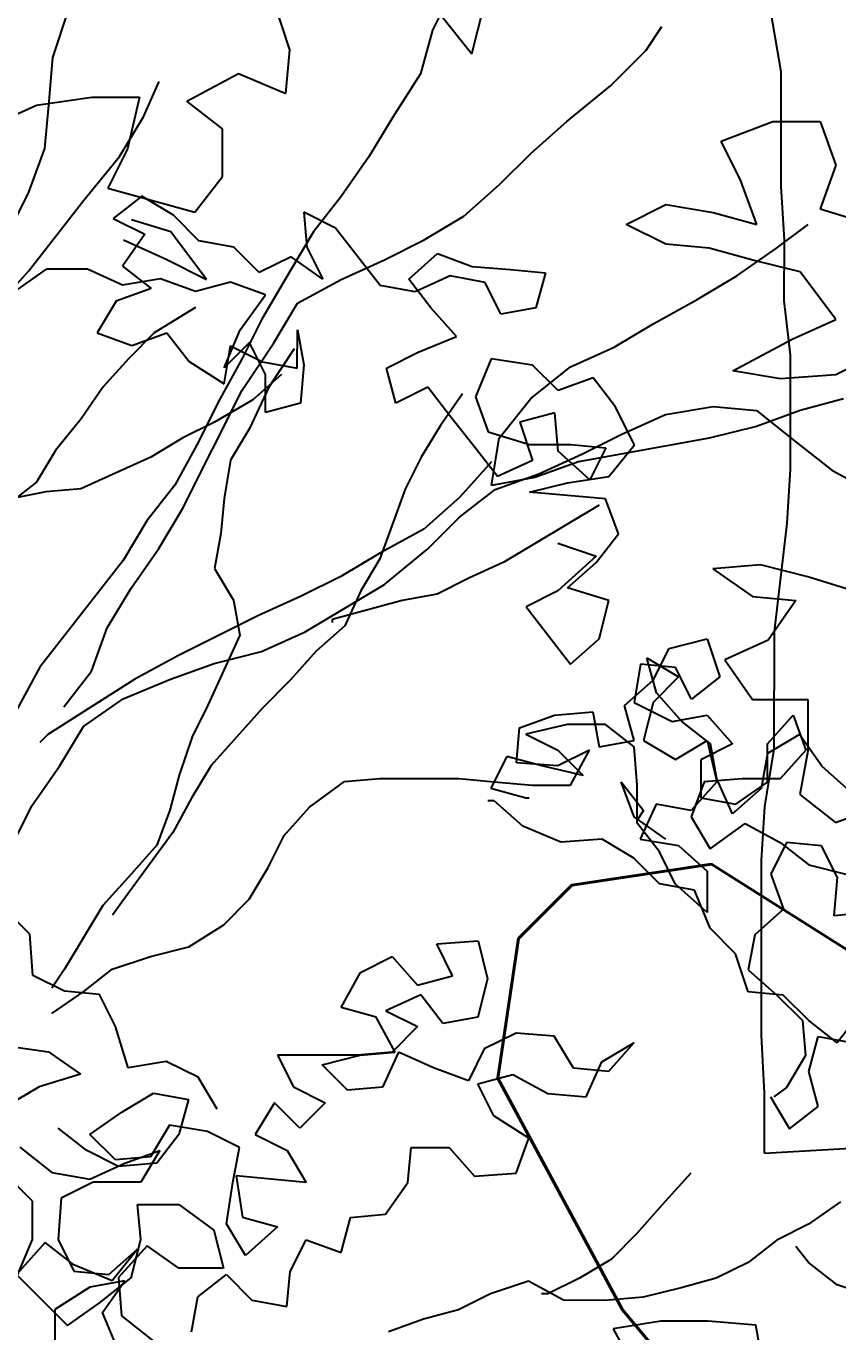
# Model space of a CAD drawing. Header units: millimetres. Extents: x 684983 to 685377, y 990360 to 990509.
# Drawn here: x 685049.568 to 685049.936, y 990436.272 to 990436.864 of the extents above; entities that cross this region are included whole.
import ezdxf

# ---------------------------------------------------------------- set-up
doc = ezdxf.new("R2010")
doc.units = ezdxf.units.MM
doc.layers.add('GRID LEVELS', color=7, linetype='Continuous', lineweight=13)
doc.layers.add('JACK  FRUIT TREE', color=7, linetype='Continuous')
doc.layers.add('TEAK', color=7, linetype='Continuous')
doc.styles.get("Standard").update_dxf_attribs({"font": 'RomanS'})

# ---------------------------------------------------------------- blocks, each defined once
blk = doc.blocks.new('JT')
for p, q in [((0.36, 1.90035, 157.72663), (0.34801, 1.87643, 157.72663)), ((0.23795, 1.88251, 157.72663), (0.23315, 1.86816, 157.72663)), ((0.34801, 1.87643, 157.72663), (0.34441, 1.86327, 157.72663)), ((0.41262, 1.87039, 157.72663), (0.41741, 1.87756, 157.72663)), ((0.23315, 1.86816, 157.72663), (0.23194, 1.85381, 157.72663)), ((0.40184, 1.85963, 157.72663), (0.41262, 1.87039, 157.72663)), ((0.34441, 1.86327, 157.72663), (0.33603, 1.85012, 157.72663)), ((0.26065, 1.85019, 157.72663), (0.26544, 1.86095, 157.72663)), ((0.38867, 1.84888, 157.72663), (0.40184, 1.85963, 157.72663)), ((0.23194, 1.85381, 157.72663), (0.23073, 1.84065, 157.72663)), ((0.25346, 1.83823, 157.72663), (0.26065, 1.85019, 157.72663)), ((0.33603, 1.85012, 157.72663), (0.32884, 1.83816, 157.72663)), ((0.37789, 1.83931, 157.72663), (0.38867, 1.84888, 157.72663)), ((0.23073, 1.84065, 157.72663), (0.22593, 1.82749, 157.72663)), ((0.36831, 1.82975, 157.72663), (0.37789, 1.83931, 157.72663)), ((0.24268, 1.82508, 157.72663), (0.25346, 1.83823, 157.72663)), ((0.32884, 1.83816, 157.72663), (0.32045, 1.82621, 157.72663)), ((0.22593, 1.82749, 157.72663), (0.21994, 1.81553, 157.72663)), ((0.35753, 1.82019, 157.72663), (0.36831, 1.82975, 157.72663)), ((0.22591, 1.80356, 157.72663), (0.24268, 1.82508, 157.72663)), ((0.32045, 1.82621, 157.72663), (0.31207, 1.81545, 157.72663)), ((0.34556, 1.81302, 157.72663), (0.35753, 1.82019, 157.72663)), ((0.31207, 1.81545, 157.72663), (0.30488, 1.80349, 157.72663)), ((0.33359, 1.80705, 157.72663), (0.34556, 1.81302, 157.72663)), ((0.21513, 1.7916, 157.72663), (0.22591, 1.80356, 157.72663)), ((0.30488, 1.80349, 157.72663), (0.29649, 1.78914, 157.72663)), ((0.32043, 1.80108, 157.72663), (0.33359, 1.80705, 157.72663)), ((0.30726, 1.79391, 157.72663), (0.32043, 1.80108, 157.72663)), ((0.30007, 1.78196, 157.72663), (0.30726, 1.79391, 157.72663)), ((0.29649, 1.78914, 157.72663), (0.29049, 1.77718, 157.72663)), ((0.29049, 1.76761, 157.72663), (0.30007, 1.78196, 157.72663)), ((0.29049, 1.77718, 157.72663), (0.2833, 1.76402, 157.72663)), ((0.27251, 1.73173, 157.72663), (0.29049, 1.76761, 157.72663)), ((0.2833, 1.76402, 157.72663), (0.27731, 1.75206, 157.72663)), ((0.40533, 1.75434, 157.72663), (0.4185, 1.76031, 157.72663)), ((0.4185, 1.76031, 157.72663), (0.43286, 1.76269, 157.72663)), ((0.43286, 1.76269, 157.72663), (0.44602, 1.76148, 157.72663)), ((0.44602, 1.76148, 157.72663), (0.45797, 1.7519, 157.72663)), ((0.27731, 1.75206, 157.72663), (0.27012, 1.73891, 157.72663)), ((0.39336, 1.74837, 157.72663), (0.40533, 1.75434, 157.72663)), ((0.3802, 1.7424, 157.72663), (0.39336, 1.74837, 157.72663)), ((0.45797, 1.7519, 157.72663), (0.46874, 1.74351, 157.72663)), ((0.36584, 1.746, 157.72663), (0.35626, 1.73524, 157.72663)), ((0.36703, 1.73763, 157.72663), (0.3802, 1.7424, 157.72663)), ((0.46874, 1.74351, 157.72663), (0.48189, 1.73632, 157.72663)), ((0.27012, 1.73891, 157.72663), (0.26173, 1.72815, 157.72663)), ((0.35626, 1.72926, 157.72663), (0.36703, 1.73763, 157.72663)), ((0.35626, 1.73524, 157.72663), (0.34548, 1.72568, 157.72663)), ((0.26532, 1.71977, 157.72663), (0.27251, 1.73173, 157.72663)), ((0.34667, 1.7197, 157.72663), (0.35626, 1.72926, 157.72663)), ((0.26173, 1.72815, 157.72663), (0.25454, 1.71619, 157.72663)), ((0.34548, 1.72568, 157.72663), (0.33232, 1.71851, 157.72663)), ((0.25693, 1.70781, 157.72663), (0.26532, 1.71977, 157.72663)), ((0.33232, 1.71851, 157.72663), (0.32035, 1.71135, 157.72663)), ((0.3335, 1.70894, 157.72663), (0.34667, 1.7197, 157.72663)), ((0.25454, 1.71619, 157.72663), (0.22939, 1.68391, 157.72663)), ((0.32035, 1.71135, 157.72663), (0.30838, 1.70537, 157.72663)), ((0.30956, 1.69461, 157.72663), (0.3335, 1.70894, 157.72663)), ((0.24974, 1.69586, 157.72663), (0.25693, 1.70781, 157.72663)), ((0.30838, 1.70537, 157.72663), (0.29521, 1.6994, 157.72663)), ((0.29521, 1.6994, 157.72663), (0.27127, 1.68746, 157.72663)), ((0.24494, 1.6827, 157.72663), (0.24974, 1.69586, 157.72663)), ((0.2964, 1.68864, 157.72663), (0.30956, 1.69461, 157.72663)), ((0.27127, 1.68746, 157.72663), (0.2581, 1.6803, 157.72663)), ((0.26887, 1.68029, 157.72663), (0.28203, 1.68506, 157.72663)), ((0.28203, 1.68506, 157.72663), (0.2964, 1.68864, 157.72663)), ((0.22939, 1.68391, 157.72663), (0.2222, 1.67076, 157.72663)), ((0.23656, 1.67194, 157.72663), (0.24494, 1.6827, 157.72663)), ((0.2581, 1.6803, 157.72663), (0.23176, 1.66357, 157.72663)), ((0.25451, 1.67432, 157.72663), (0.26887, 1.68029, 157.72663)), ((0.24253, 1.66595, 157.72663), (0.25451, 1.67432, 157.72663)), ((0.23534, 1.65399, 157.72663), (0.24253, 1.66595, 157.72663)), ((0.23176, 1.66357, 157.72663), (0.22937, 1.66118, 157.72663)), ((0.22696, 1.64204, 157.72663), (0.23534, 1.65399, 157.72663)), ((0.22096, 1.63008, 157.72663), (0.22696, 1.64204, 157.72663))]:
    blk.add_line(p, q)
at = {"color": 3}
for p, q in [((0.30494, 1.87049, 157.72663), (0.30016, 1.88485, 157.72663)), ((0.35997, 1.86924, 157.72663), (0.36358, 1.8836, 157.72663)), ((0.35041, 1.88122, 157.72663), (0.35997, 1.86924, 157.72663)), ((0.30373, 1.85733, 157.72663), (0.30494, 1.87049, 157.72663)), ((0.27381, 1.85496, 157.72663), (0.28938, 1.86332, 157.72663)), ((0.28938, 1.86332, 157.72663), (0.30373, 1.85733, 157.72663)), ((0.22835, 1.85381, 157.72663), (0.2451, 1.85619, 157.72663)), ((0.2451, 1.85619, 157.72663), (0.25946, 1.85617, 157.72663)), ((0.25946, 1.85617, 157.72663), (0.25585, 1.84062, 157.72663)), ((0.28458, 1.84658, 157.72663), (0.27381, 1.85496, 157.72663)), ((0.21518, 1.84784, 157.72663), (0.22835, 1.85381, 157.72663)), ((0.43533, 1.84285, 157.72663), (0.45088, 1.84882, 157.72663)), ((0.45088, 1.84882, 157.72663), (0.46524, 1.84881, 157.72663)), ((0.46524, 1.84881, 157.72663), (0.47002, 1.83564, 157.72663)), ((0.28456, 1.83222, 157.72663), (0.28458, 1.84658, 157.72663)), ((0.4413, 1.83088, 157.72663), (0.43533, 1.84285, 157.72663)), ((0.25585, 1.84062, 157.72663), (0.24986, 1.82866, 157.72663)), ((0.47002, 1.83564, 157.72663), (0.46522, 1.82248, 157.72663)), ((0.27618, 1.82146, 157.72663), (0.28456, 1.83222, 157.72663)), ((0.24986, 1.82866, 157.72663), (0.27618, 1.82146, 157.72663)), ((0.44607, 1.81772, 157.72663), (0.4413, 1.83088, 157.72663)), ((0.40659, 1.81775, 157.72663), (0.41856, 1.82372, 157.72663)), ((0.41856, 1.82372, 157.72663), (0.43291, 1.82132, 157.72663)), ((0.43291, 1.82132, 157.72663), (0.44607, 1.81772, 157.72663)), ((0.46522, 1.82248, 157.72663), (0.48077, 1.81768, 157.72663)), ((0.26899, 1.81548, 157.72663), (0.25703, 1.81909, 157.72663)), ((0.27975, 1.80112, 157.72663), (0.26899, 1.81548, 157.72663)), ((0.41855, 1.81176, 157.72663), (0.40659, 1.81775, 157.72663)), ((0.45205, 1.81053, 157.72663), (0.46162, 1.8177, 157.72663)), ((0.25463, 1.81311, 157.72663), (0.26779, 1.80711, 157.72663)), ((0.43171, 1.81055, 157.72663), (0.41855, 1.81176, 157.72663)), ((0.44486, 1.80695, 157.72663), (0.43171, 1.81055, 157.72663)), ((0.44007, 1.80217, 157.72663), (0.45205, 1.81053, 157.72663)), ((0.26779, 1.80711, 157.72663), (0.27975, 1.80112, 157.72663)), ((0.45922, 1.80335, 157.72663), (0.44486, 1.80695, 157.72663)), ((0.46997, 1.78898, 157.72663), (0.45922, 1.80335, 157.72663)), ((0.4281, 1.795, 157.72663), (0.44007, 1.80217, 157.72663)), ((0.41494, 1.78783, 157.72663), (0.4281, 1.795, 157.72663)), ((0.40296, 1.78066, 157.72663), (0.41494, 1.78783, 157.72663)), ((0.45681, 1.78301, 157.72663), (0.46997, 1.78898, 157.72663)), ((0.3898, 1.77469, 157.72663), (0.40296, 1.78066, 157.72663)), ((0.43885, 1.77345, 157.72663), (0.45681, 1.78301, 157.72663)), ((0.48193, 1.7782, 157.72663), (0.46996, 1.77223, 157.72663)), ((0.37782, 1.76513, 157.72663), (0.3898, 1.77469, 157.72663)), ((0.45321, 1.77105, 157.72663), (0.43885, 1.77345, 157.72663)), ((0.46996, 1.77223, 157.72663), (0.45321, 1.77105, 157.72663)), ((0.36824, 1.75318, 157.72663), (0.37782, 1.76513, 157.72663)), ((0.47234, 1.76505, 157.72663), (0.45918, 1.76147, 157.72663)), ((0.45918, 1.76147, 157.72663), (0.44601, 1.7567, 157.72663)), ((0.44601, 1.7567, 157.72663), (0.43165, 1.75312, 157.72663)), ((0.36584, 1.73882, 157.72663), (0.36824, 1.75318, 157.72663)), ((0.43165, 1.75312, 157.72663), (0.39216, 1.74598, 157.72663)), ((0.39216, 1.74598, 157.72663), (0.379, 1.7412, 157.72663)), ((0.379, 1.7412, 157.72663), (0.36584, 1.73882, 157.72663)), ((0.44717, 1.71482, 157.72663), (0.43281, 1.71364, 157.72663)), ((0.43281, 1.71364, 157.72663), (0.44477, 1.70525, 157.72663)), ((0.46153, 1.71122, 157.72663), (0.44717, 1.71482, 157.72663)), ((0.47708, 1.70642, 157.72663), (0.46153, 1.71122, 157.72663)), ((0.44477, 1.70525, 157.72663), (0.45793, 1.70404, 157.72663)), ((0.45793, 1.70404, 157.72663), (0.44954, 1.69208, 157.72663)), ((0.44954, 1.69208, 157.72663), (0.43638, 1.68611, 157.72663)), ((0.43638, 1.68611, 157.72663), (0.44474, 1.67414, 157.72663)), ((0.44474, 1.67414, 157.72663), (0.46149, 1.67413, 157.72663)), ((0.46149, 1.67413, 157.72663), (0.46148, 1.65857, 157.72663)), ((0.46148, 1.65857, 157.72663), (0.45907, 1.64541, 157.72663)), ((0.45907, 1.64541, 157.72663), (0.46983, 1.63703, 157.72663)), ((0.46983, 1.63703, 157.72663), (0.483, 1.6418, 157.72663)), ((0.41705, 1.48632, 157.72663), (0.40269, 1.48394, 157.72663)), ((0.40269, 1.48394, 157.72663), (0.40986, 1.47078, 157.72663)), ((0.43141, 1.48631, 157.72663), (0.41705, 1.48632, 157.72663)), ((0.44577, 1.4851, 157.72663), (0.43141, 1.48631, 157.72663)), ((0.44815, 1.47194, 157.72663), (0.44577, 1.4851, 157.72663))]:
    blk.add_line(p, q, dxfattribs=at)
blk = doc.blocks.new('A$C25655A80')
at = {"color": 62}
for p, q in [((0.33061, 2.01266), (0.32195, 2.00594)), ((0.34022, 2.00689), (0.33061, 2.01266)), ((0.32195, 2.00594), (0.33156, 2.00113)), ((0.3479, 1.99919), (0.34022, 2.00689)), ((0.37963, 2.00781), (0.38058, 1.99724)), ((0.38924, 2.003), (0.37963, 2.00781)), ((0.33156, 2.00113), (0.32482, 1.99152)), ((0.40268, 1.98568), (0.38924, 2.003)), ((0.35847, 1.99726), (0.3479, 1.99919)), ((0.36615, 1.98956), (0.35847, 1.99726)), ((0.38058, 1.99724), (0.38538, 1.98762)), ((0.37577, 1.99436), (0.36615, 1.98956)), ((0.38538, 1.98762), (0.37577, 1.99436)), ((0.41133, 1.9876), (0.41999, 1.99528)), ((0.41999, 1.99528), (0.43056, 1.99142)), ((0.30175, 1.99058), (0.29213, 1.98386)), ((0.31425, 1.99057), (0.30175, 1.99058)), ((0.32482, 1.98575), (0.31425, 1.99057)), ((0.32482, 1.99152), (0.33347, 1.98478)), ((0.43056, 1.99142), (0.4421, 1.99045)), ((0.4421, 1.99045), (0.45267, 1.98948)), ((0.45267, 1.98948), (0.44978, 1.97891)), ((0.33635, 1.98766), (0.32482, 1.98575)), ((0.34692, 1.98381), (0.33635, 1.98766)), ((0.3575, 1.98668), (0.34692, 1.98381)), ((0.36807, 1.98283), (0.3575, 1.98668)), ((0.41325, 1.98375), (0.40268, 1.98568)), ((0.41806, 1.97894), (0.41133, 1.9876)), ((0.42383, 1.98855), (0.41325, 1.98375)), ((0.4344, 1.98661), (0.42383, 1.98855)), ((0.4392, 1.977), (0.4344, 1.98661)), ((0.32289, 1.98095), (0.31711, 1.97134)), ((0.33347, 1.98478), (0.32289, 1.98095)), ((0.36037, 1.97226), (0.36807, 1.98283)), ((0.34692, 1.979), (0.33441, 1.97132)), ((0.42574, 1.97028), (0.41806, 1.97894)), ((0.44978, 1.97891), (0.4392, 1.977)), ((0.31711, 1.97134), (0.32768, 1.96749)), ((0.33441, 1.97132), (0.32672, 1.96364)), ((0.32768, 1.96749), (0.33826, 1.97132)), ((0.33826, 1.97132), (0.34498, 1.96266)), ((0.35555, 1.96073), (0.36037, 1.97226)), ((0.37766, 1.96071), (0.37767, 1.97225)), ((0.37767, 1.97225), (0.37959, 1.96167)), ((0.4142, 1.96548), (0.42574, 1.97028)), ((0.36325, 1.96841), (0.35555, 1.96073)), ((0.35555, 1.95592), (0.35748, 1.96746)), ((0.35748, 1.96746), (0.36709, 1.96264)), ((0.36805, 1.9588), (0.36325, 1.96841)), ((0.37671, 1.96648), (0.36901, 1.95495)), ((0.40458, 1.96069), (0.4142, 1.96548)), ((0.32672, 1.96364), (0.31902, 1.955)), ((0.34498, 1.96266), (0.35555, 1.95592)), ((0.36709, 1.96264), (0.37766, 1.96071)), ((0.37959, 1.96167), (0.37862, 1.95014)), ((0.43631, 1.96354), (0.43149, 1.95201)), ((0.4488, 1.96161), (0.43631, 1.96354)), ((0.45648, 1.95391), (0.4488, 1.96161)), ((0.37286, 1.95879), (0.3642, 1.95111)), ((0.36804, 1.94726), (0.36805, 1.9588)), ((0.40745, 1.95011), (0.40458, 1.96069)), ((0.46706, 1.95774), (0.45648, 1.95391)), ((0.47378, 1.94909), (0.46706, 1.95774)), ((0.31902, 1.955), (0.31228, 1.94539)), ((0.36901, 1.95495), (0.36323, 1.94246)), ((0.41707, 1.95491), (0.40745, 1.95011)), ((0.42379, 1.94625), (0.41707, 1.95491)), ((0.3642, 1.95111), (0.35266, 1.94439)), ((0.37862, 1.95014), (0.36804, 1.94726)), ((0.42764, 1.95297), (0.42091, 1.94337)), ((0.43149, 1.95201), (0.43532, 1.94143)), ((0.43147, 1.93663), (0.42379, 1.94625)), ((0.45552, 1.94718), (0.44494, 1.94431)), ((0.45647, 1.93564), (0.45552, 1.94718)), ((0.47954, 1.93755), (0.47378, 1.94909)), ((0.31228, 1.94539), (0.30458, 1.93578)), ((0.35266, 1.94439), (0.34304, 1.93959)), ((0.36323, 1.94246), (0.35745, 1.93285)), ((0.42091, 1.94337), (0.41513, 1.93376)), ((0.44494, 1.94431), (0.44877, 1.93277)), ((0.34304, 1.93959), (0.33342, 1.93383)), ((0.43532, 1.94143), (0.44782, 1.93757)), ((0.44782, 1.93757), (0.46031, 1.93756)), ((0.46031, 1.93756), (0.47089, 1.93659)), ((0.47184, 1.92794), (0.47954, 1.93755)), ((0.30458, 1.93578), (0.29881, 1.92618)), ((0.33342, 1.93383), (0.31226, 1.92424)), ((0.41513, 1.93376), (0.41031, 1.92415)), ((0.4382, 1.92797), (0.43147, 1.93663)), ((0.46607, 1.92698), (0.45647, 1.93564)), ((0.47089, 1.93659), (0.46607, 1.92698)), ((0.35745, 1.93285), (0.35552, 1.92132)), ((0.44877, 1.93277), (0.4382, 1.92797)), ((0.29881, 1.92618), (0.29015, 1.91945)), ((0.4478, 1.92316), (0.45934, 1.92603)), ((0.45934, 1.92603), (0.47184, 1.92794)), ((0.30169, 1.92329), (0.29207, 1.92138)), ((0.31226, 1.92424), (0.30169, 1.92329)), ((0.41031, 1.92415), (0.4026, 1.90301)), ((0.47087, 1.92121), (0.4478, 1.92316)), ((0.35552, 1.92132), (0.35455, 1.91074)), ((0.46895, 1.91929), (0.44009, 1.90201)), ((0.47471, 1.91063), (0.47087, 1.92121)), ((0.35455, 1.91074), (0.35261, 1.90017)), ((0.46797, 1.90199), (0.47471, 1.91063)), ((0.45644, 1.90777), (0.46797, 1.90391)), ((0.4026, 1.90301), (0.39683, 1.8934)), ((0.44009, 1.90201), (0.42952, 1.89722)), ((0.46797, 1.90391), (0.45643, 1.89335)), ((0.45931, 1.89431), (0.46797, 1.90199)), ((0.35261, 1.90017), (0.35837, 1.89055)), ((0.42952, 1.89722), (0.4199, 1.89242)), ((0.47181, 1.89045), (0.45931, 1.89431)), ((0.35837, 1.89055), (0.36029, 1.87998)), ((0.40932, 1.89051), (0.38817, 1.88476)), ((0.39683, 1.8934), (0.39201, 1.88283)), ((0.4199, 1.89242), (0.40932, 1.89051)), ((0.45643, 1.89335), (0.44681, 1.88855)), ((0.46891, 1.87892), (0.47181, 1.89045)), ((0.44681, 1.88855), (0.46025, 1.87123)), ((0.39201, 1.88283), (0.38335, 1.87515)), ((0.38817, 1.88476), (0.38817, 1.8838)), ((0.36029, 1.87998), (0.35065, 1.85884)), ((0.46025, 1.87123), (0.46891, 1.87892)), ((0.49006, 1.87601), (0.5016, 1.87889)), ((0.5016, 1.87889), (0.50543, 1.86735)), ((0.38335, 1.87515), (0.37565, 1.8665)), ((0.48524, 1.8664), (0.49006, 1.87601)), ((0.4814, 1.87121), (0.47947, 1.85968)), ((0.49198, 1.87024), (0.4814, 1.87121)), ((0.48333, 1.87314), (0.49293, 1.86736)), ((0.4862, 1.86256), (0.48333, 1.87314)), ((0.37565, 1.8665), (0.367, 1.85786)), ((0.49293, 1.86736), (0.48524, 1.85968)), ((0.49677, 1.86063), (0.49198, 1.87024)), ((0.50543, 1.86735), (0.49677, 1.86063)), ((0.47658, 1.85872), (0.48524, 1.8664)), ((0.49388, 1.8539), (0.4862, 1.86256)), ((0.35065, 1.85884), (0.34584, 1.84923)), ((0.47946, 1.84814), (0.47658, 1.85872)), ((0.47947, 1.85968), (0.491, 1.8539)), ((0.48524, 1.85968), (0.48234, 1.84814)), ((0.367, 1.85786), (0.3516, 1.84057)), ((0.44486, 1.85202), (0.45543, 1.85586)), ((0.45543, 1.85586), (0.46697, 1.85681)), ((0.46697, 1.85681), (0.46888, 1.84623)), ((0.491, 1.8539), (0.50158, 1.85582)), ((0.50158, 1.85582), (0.50926, 1.84716)), ((0.51983, 1.84715), (0.52753, 1.85579)), ((0.52753, 1.85579), (0.53137, 1.84521)), ((0.44388, 1.84145), (0.44486, 1.85202)), ((0.45928, 1.85297), (0.44678, 1.8501)), ((0.47081, 1.85296), (0.45928, 1.85297)), ((0.47946, 1.84622), (0.47081, 1.85296)), ((0.50253, 1.84716), (0.49388, 1.8539)), ((0.34584, 1.84923), (0.34198, 1.8377)), ((0.44678, 1.8501), (0.45638, 1.84528)), ((0.46888, 1.84623), (0.47946, 1.84814)), ((0.48234, 1.84814), (0.49195, 1.84237)), ((0.49195, 1.84237), (0.50157, 1.84812)), ((0.50926, 1.84716), (0.49964, 1.84236)), ((0.50157, 1.84812), (0.50444, 1.83563)), ((0.50444, 1.83659), (0.50253, 1.84716)), ((0.51982, 1.83561), (0.51983, 1.84715)), ((0.52945, 1.85002), (0.51983, 1.84426)), ((0.53617, 1.8404), (0.52945, 1.85002)), ((0.441, 1.84337), (0.43619, 1.83376)), ((0.45157, 1.84048), (0.441, 1.84337)), ((0.45638, 1.84528), (0.46407, 1.83758)), ((0.466, 1.84527), (0.45638, 1.84048)), ((0.46022, 1.8347), (0.466, 1.84527)), ((0.48041, 1.83469), (0.47946, 1.84622)), ((0.51983, 1.84426), (0.5179, 1.83369)), ((0.53137, 1.84521), (0.52367, 1.83657)), ((0.3516, 1.84057), (0.34582, 1.83096)), ((0.45638, 1.84048), (0.44388, 1.84145)), ((0.46407, 1.83758), (0.45157, 1.84048)), ((0.49964, 1.84236), (0.49963, 1.83082)), ((0.54481, 1.8327), (0.53617, 1.8404)), ((0.34198, 1.8377), (0.33909, 1.82712)), ((0.38139, 1.82805), (0.39197, 1.83573)), ((0.39197, 1.83573), (0.40254, 1.83668)), ((0.40254, 1.83668), (0.42658, 1.83666)), ((0.42658, 1.83666), (0.43715, 1.83569)), ((0.43715, 1.83569), (0.44868, 1.83471)), ((0.4756, 1.83565), (0.48232, 1.82699)), ((0.47944, 1.82507), (0.4756, 1.83565)), ((0.50444, 1.83563), (0.49674, 1.82698)), ((0.5006, 1.83563), (0.49674, 1.82506)), ((0.51213, 1.83658), (0.5006, 1.83563)), ((0.50924, 1.82601), (0.50444, 1.83659)), ((0.5102, 1.82889), (0.51982, 1.83561)), ((0.52367, 1.83657), (0.51213, 1.83658)), ((0.34582, 1.83096), (0.34004, 1.82039)), ((0.43619, 1.83376), (0.44676, 1.83087)), ((0.44868, 1.83471), (0.46022, 1.8347)), ((0.4804, 1.82315), (0.48041, 1.83469)), ((0.5179, 1.83369), (0.50924, 1.82601)), ((0.33909, 1.82712), (0.33523, 1.81655)), ((0.37369, 1.8194), (0.38139, 1.82805)), ((0.43714, 1.82992), (0.43522, 1.82992)), ((0.44579, 1.82222), (0.43714, 1.82992)), ((0.44676, 1.83087), (0.44772, 1.83087)), ((0.48617, 1.82891), (0.48135, 1.81834)), ((0.49674, 1.82698), (0.48617, 1.82891)), ((0.49963, 1.83082), (0.5102, 1.82889)), ((0.48904, 1.81834), (0.47944, 1.82507)), ((0.48232, 1.82699), (0.4804, 1.82411)), ((0.48712, 1.81449), (0.4804, 1.82315)), ((0.49674, 1.82506), (0.5025, 1.81544)), ((0.5025, 1.81544), (0.51308, 1.82312)), ((0.51308, 1.82312), (0.52365, 1.81734)), ((0.34004, 1.82039), (0.32464, 1.79926)), ((0.36887, 1.80979), (0.37369, 1.8194)), ((0.45732, 1.8174), (0.44579, 1.82222)), ((0.33523, 1.81655), (0.32754, 1.80791)), ((0.46982, 1.81835), (0.45732, 1.8174)), ((0.47943, 1.81258), (0.46982, 1.81835)), ((0.48135, 1.81834), (0.49289, 1.81641)), ((0.49289, 1.81641), (0.50153, 1.80871)), ((0.52557, 1.81734), (0.52076, 1.80773)), ((0.52365, 1.81734), (0.5323, 1.81061)), ((0.53615, 1.81637), (0.52557, 1.81734)), ((0.54094, 1.80675), (0.53615, 1.81637)), ((0.48711, 1.80488), (0.47943, 1.81258)), ((0.49192, 1.80487), (0.48712, 1.81449)), ((0.32754, 1.80791), (0.31888, 1.7983)), ((0.3631, 1.80019), (0.36887, 1.80979)), ((0.50153, 1.80871), (0.50152, 1.79621)), ((0.52076, 1.80773), (0.52459, 1.79715)), ((0.5323, 1.81061), (0.54383, 1.80771)), ((0.29676, 1.78967), (0.28043, 1.80603)), ((0.49768, 1.80295), (0.48711, 1.80488)), ((0.50152, 1.79621), (0.49192, 1.80487)), ((0.53997, 1.79522), (0.54094, 1.80675)), ((0.3554, 1.7925), (0.3631, 1.80019)), ((0.50248, 1.79141), (0.49768, 1.80295)), ((0.31888, 1.7983), (0.30732, 1.77909)), ((0.32464, 1.79926), (0.32176, 1.79542)), ((0.52459, 1.79715), (0.51593, 1.78947)), ((0.55055, 1.79617), (0.53997, 1.79522)), ((0.34482, 1.78578), (0.3554, 1.7925)), ((0.29771, 1.77717), (0.29676, 1.78967)), ((0.4198, 1.78668), (0.4323, 1.78763)), ((0.4323, 1.78763), (0.43517, 1.77609)), ((0.51016, 1.78371), (0.50248, 1.79141)), ((0.51593, 1.78947), (0.514, 1.7789)), ((0.33328, 1.78291), (0.34482, 1.78578)), ((0.4246, 1.77706), (0.4198, 1.78668)), ((0.514, 1.77217), (0.51016, 1.78371)), ((0.32174, 1.77908), (0.33328, 1.78291)), ((0.39672, 1.77805), (0.40634, 1.78284)), ((0.40634, 1.78284), (0.41402, 1.77418)), ((0.30732, 1.77236), (0.29771, 1.77717)), ((0.30732, 1.77909), (0.30347, 1.77332)), ((0.31308, 1.77235), (0.32174, 1.77908)), ((0.39095, 1.76748), (0.39672, 1.77805)), ((0.41402, 1.77418), (0.4246, 1.77706)), ((0.43517, 1.77609), (0.43228, 1.76455)), ((0.514, 1.7789), (0.52265, 1.7712)), ((0.30347, 1.76563), (0.31308, 1.77235)), ((0.31789, 1.77139), (0.30732, 1.77236)), ((0.52457, 1.7712), (0.514, 1.77217)), ((0.32269, 1.76177), (0.31789, 1.77139)), ((0.41498, 1.7713), (0.4044, 1.7665)), ((0.4217, 1.76264), (0.41498, 1.7713)), ((0.52265, 1.7712), (0.53033, 1.7635)), ((0.53225, 1.7635), (0.52457, 1.7712)), ((0.40152, 1.76458), (0.39095, 1.76748)), ((0.40727, 1.754), (0.40152, 1.76458)), ((0.4044, 1.7665), (0.41401, 1.76169)), ((0.43228, 1.76455), (0.4217, 1.76264)), ((0.54764, 1.76541), (0.5409, 1.75676)), ((0.32652, 1.74927), (0.32269, 1.76177)), ((0.41401, 1.76169), (0.40631, 1.754)), ((0.53033, 1.7635), (0.53128, 1.75293)), ((0.5409, 1.75676), (0.53225, 1.7635)), ((0.28904, 1.75603), (0.30249, 1.7541)), ((0.44381, 1.75974), (0.43419, 1.75494)), ((0.45534, 1.75877), (0.44381, 1.75974)), ((0.4611, 1.74915), (0.45534, 1.75877)), ((0.46976, 1.75106), (0.47938, 1.75682)), ((0.47938, 1.75682), (0.47168, 1.74818)), ((0.53224, 1.74812), (0.53513, 1.75869)), ((0.53513, 1.75869), (0.5457, 1.75676)), ((0.30249, 1.7541), (0.3121, 1.74736)), ((0.37171, 1.75307), (0.3765, 1.74346)), ((0.39574, 1.75305), (0.37171, 1.75307)), ((0.38516, 1.75018), (0.3967, 1.75305)), ((0.40631, 1.754), (0.39574, 1.75305)), ((0.3967, 1.75305), (0.40727, 1.754)), ((0.40824, 1.754), (0.40342, 1.74343)), ((0.41881, 1.74919), (0.40824, 1.754)), ((0.43419, 1.75494), (0.42938, 1.74533)), ((0.53128, 1.75293), (0.52551, 1.74332)), ((0.33806, 1.75118), (0.32652, 1.74927)), ((0.34767, 1.74637), (0.33806, 1.75118)), ((0.39284, 1.74248), (0.38516, 1.75018)), ((0.42938, 1.74533), (0.41881, 1.74919)), ((0.47168, 1.74818), (0.4611, 1.74915)), ((0.46494, 1.74049), (0.46976, 1.75106)), ((0.53511, 1.73754), (0.53224, 1.74812)), ((0.3121, 1.74736), (0.2996, 1.74353)), ((0.35343, 1.73675), (0.34767, 1.74637)), ((0.43226, 1.74437), (0.44284, 1.74724)), ((0.43706, 1.73475), (0.43226, 1.74437)), ((0.44284, 1.74724), (0.45341, 1.74146)), ((0.2996, 1.74353), (0.28998, 1.73777)), ((0.32459, 1.73581), (0.3342, 1.74157)), ((0.3342, 1.74157), (0.34478, 1.73964)), ((0.3765, 1.74346), (0.38611, 1.73864)), ((0.40342, 1.74343), (0.39284, 1.74248)), ((0.45341, 1.74146), (0.46494, 1.74049)), ((0.5207, 1.74044), (0.52646, 1.73082)), ((0.52551, 1.74332), (0.52166, 1.74044)), ((0.34478, 1.73964), (0.34188, 1.72907)), ((0.37073, 1.73866), (0.36495, 1.72905)), ((0.37841, 1.73096), (0.37073, 1.73866)), ((0.38611, 1.73864), (0.37841, 1.73096)), ((0.52646, 1.73082), (0.53511, 1.73754)), ((0.31497, 1.72909), (0.32459, 1.73581)), ((0.44763, 1.72801), (0.43706, 1.73475)), ((0.314, 1.72429), (0.30536, 1.73103)), ((0.32265, 1.7214), (0.31497, 1.72909)), ((0.339, 1.73196), (0.33323, 1.72235)), ((0.34188, 1.72907), (0.33515, 1.72042)), ((0.35054, 1.73002), (0.339, 1.73196)), ((0.36014, 1.72521), (0.35054, 1.73002)), ((0.36495, 1.72905), (0.37456, 1.72423)), ((0.29382, 1.72527), (0.30342, 1.71757)), ((0.35821, 1.71463), (0.36014, 1.72521)), ((0.41108, 1.71459), (0.41206, 1.72516)), ((0.41206, 1.72516), (0.42359, 1.72515)), ((0.42359, 1.72515), (0.43127, 1.71649)), ((0.44377, 1.71744), (0.44763, 1.72801)), ((0.32361, 1.71947), (0.314, 1.72429)), ((0.33323, 1.72235), (0.32265, 1.7214)), ((0.32553, 1.72043), (0.33611, 1.72427)), ((0.33611, 1.72427), (0.33033, 1.71466)), ((0.37456, 1.72423), (0.38032, 1.71461)), ((0.29765, 1.70892), (0.289, 1.71758)), ((0.30342, 1.71757), (0.31495, 1.71564)), ((0.31495, 1.71564), (0.32553, 1.72043)), ((0.33515, 1.72042), (0.32361, 1.71947)), ((0.35918, 1.71656), (0.36109, 1.70406)), ((0.38032, 1.71461), (0.35918, 1.71656)), ((0.43127, 1.71649), (0.44377, 1.71744)), ((0.49664, 1.71739), (0.48798, 1.70779)), ((0.31592, 1.71467), (0.3063, 1.70988)), ((0.33033, 1.71466), (0.31592, 1.71467)), ((0.35628, 1.70214), (0.35821, 1.71463)), ((0.40435, 1.70498), (0.41108, 1.71459)), ((0.29763, 1.69739), (0.29765, 1.70892)), ((0.3063, 1.70988), (0.30533, 1.69738)), ((0.54182, 1.7087), (0.5322, 1.70198)), ((0.32937, 1.70793), (0.34186, 1.70792)), ((0.33032, 1.69736), (0.32937, 1.70793)), ((0.34186, 1.70792), (0.35243, 1.70022)), ((0.39377, 1.70403), (0.40435, 1.70498)), ((0.48798, 1.70779), (0.48028, 1.69914)), ((0.36204, 1.69252), (0.35628, 1.70214)), ((0.36109, 1.70406), (0.37166, 1.70116)), ((0.37166, 1.70116), (0.36204, 1.69252)), ((0.39088, 1.69346), (0.39377, 1.70403)), ((0.5322, 1.70198), (0.52258, 1.69718)), ((0.29282, 1.68586), (0.29763, 1.69739)), ((0.30533, 1.69738), (0.31012, 1.68776)), ((0.32742, 1.68582), (0.33032, 1.69736)), ((0.35243, 1.70022), (0.3553, 1.68868)), ((0.37549, 1.6877), (0.38031, 1.69731)), ((0.38031, 1.69731), (0.39088, 1.69346)), ((0.48028, 1.69914), (0.47259, 1.69146)), ((0.52258, 1.69718), (0.51392, 1.69046)), ((0.30148, 1.69642), (0.29282, 1.68682)), ((0.31012, 1.68969), (0.30148, 1.69642)), ((0.3207, 1.68679), (0.32936, 1.69447)), ((0.32936, 1.69447), (0.32166, 1.68487)), ((0.33224, 1.69543), (0.32358, 1.68583)), ((0.34185, 1.68869), (0.33224, 1.69543)), ((0.53219, 1.69044), (0.52835, 1.69525)), ((0.32166, 1.68487), (0.31012, 1.68969)), ((0.47259, 1.69146), (0.46297, 1.6857)), ((0.51392, 1.69046), (0.5043, 1.68566)), ((0.54083, 1.68371), (0.53219, 1.69044)), ((0.29282, 1.68682), (0.30819, 1.67142)), ((0.31012, 1.68776), (0.3207, 1.68679)), ((0.3178, 1.67814), (0.32742, 1.68582)), ((0.32358, 1.68583), (0.32453, 1.67429)), ((0.3553, 1.68868), (0.34185, 1.68869)), ((0.34761, 1.68004), (0.35626, 1.68676)), ((0.35626, 1.68676), (0.36395, 1.67906)), ((0.37452, 1.67713), (0.37549, 1.6877)), ((0.46297, 1.6857), (0.45335, 1.6809)), ((0.5043, 1.68566), (0.49373, 1.68279)), ((0.31492, 1.68295), (0.30434, 1.67623)), ((0.3255, 1.68486), (0.31492, 1.68295)), ((0.31876, 1.67526), (0.3255, 1.68486)), ((0.44759, 1.68475), (0.43605, 1.68092)), ((0.45816, 1.67898), (0.44759, 1.68475)), ((0.49373, 1.68279), (0.48219, 1.67991)), ((0.55236, 1.67985), (0.54083, 1.68371)), ((0.30819, 1.67142), (0.3178, 1.67814)), ((0.34567, 1.66947), (0.34761, 1.68004)), ((0.36395, 1.67906), (0.37452, 1.67713)), ((0.43605, 1.68092), (0.42643, 1.67612)), ((0.45335, 1.6809), (0.45143, 1.6809)), ((0.47065, 1.67896), (0.45816, 1.67898)), ((0.48219, 1.67991), (0.47065, 1.67896)), ((0.30434, 1.67623), (0.30433, 1.6647)), ((0.32356, 1.66372), (0.31876, 1.67526)), ((0.32453, 1.67429), (0.33414, 1.66659)), ((0.41585, 1.67325), (0.40527, 1.66941)), ((0.42643, 1.67612), (0.41585, 1.67325))]:
    blk.add_line(p, q, dxfattribs=at)
for p, q in [((-0.0747, 0.30961), (-0.07757, 0.32595)), ((-0.07473, 0.275), (-0.0747, 0.30961)), ((-0.07378, 0.25866), (-0.07473, 0.275)), ((-0.0738, 0.24039), (-0.07378, 0.25866)), ((-0.07189, 0.22405), (-0.0738, 0.24039)), ((-0.07192, 0.18944), (-0.07189, 0.22405)), ((-0.0729, 0.1731), (-0.07192, 0.18944)), ((-0.07678, 0.14042), (-0.0729, 0.1731)), ((-0.07681, 0.10485), (-0.07678, 0.14042)), ((-0.07971, 0.08755), (-0.07681, 0.10485)), ((-0.08068, 0.07121), (-0.07971, 0.08755)), ((-0.08073, 0.01834), (-0.08068, 0.07121)), ((-0.07979, 0.00103), (-0.08073, 0.01834)), ((-0.0798, -0.01723), (-0.07979, 0.00103))]:
    blk.add_line(p, q)
blk = doc.blocks.new('TR')
blk.add_line((-0.0606, -0.00238, 1.34531), (0.06219, 0.00478, 1.34531))
blk.add_blockref('A$C25655A80', (0.01921, 0.01485, 1.34531))

msp = doc.modelspace()

# ---------------------------------------------------------------- block references
at = {"layer": 'JACK  FRUIT TREE', "xscale": 1.5, "yscale": 1.5, "zscale": 1.5}
msp.add_blockref('JT', (685049.23053, 990434.04786, -138.04995), dxfattribs=at)
at = {"layer": 'TEAK', "xscale": 1.5, "yscale": 1.5, "zscale": 1.5}
for p in [(685049.994, 990436.357, 98.641), (685049.096, 990433.746, 98.578)]:
    msp.add_blockref('TR', p, dxfattribs=at)

# ---------------------------------------------------------------- texts
at = {"layer": 'GRID LEVELS', "width": 0.5}
msp.add_text('98.611', height=0.8, rotation=45, dxfattribs=at).set_placement((685049.62998, 990435.15777, 98.61127))

doc.saveas('drawing.dxf')
